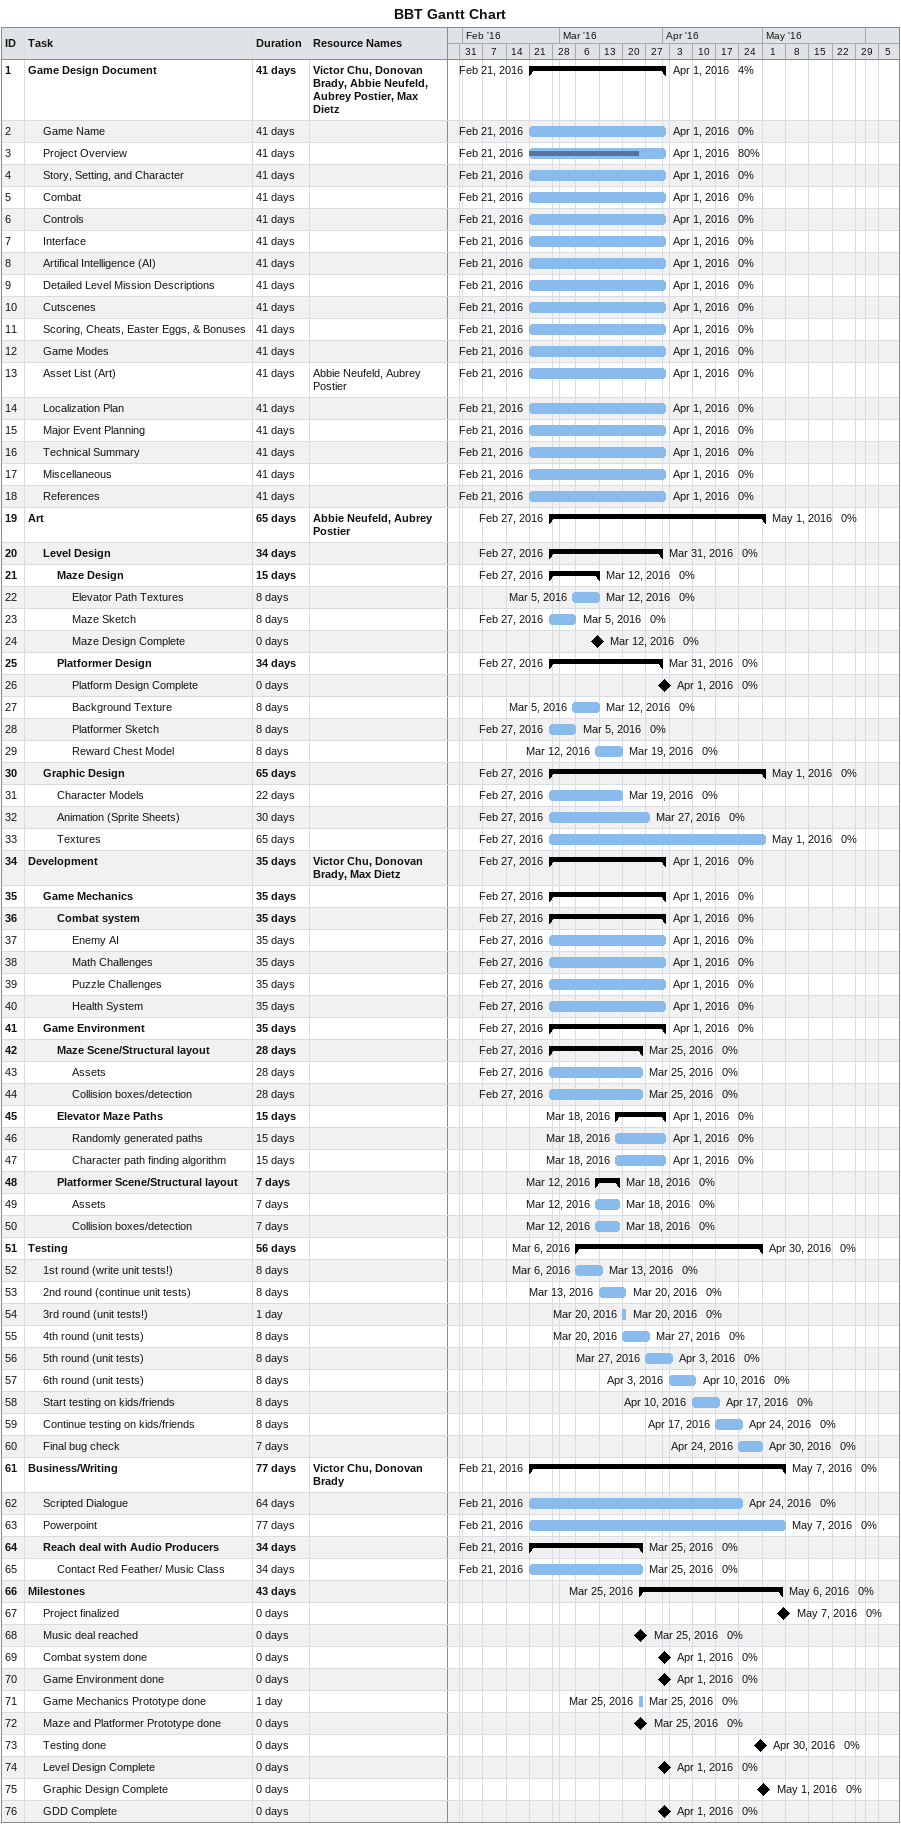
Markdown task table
BBT Gantt Chart

| ID | Level | Task | Duration | Start | Finish | Resources | % complete |
|---|---|---|---|---|---|---|---|
| 1 | 1 | **Game Design Document** | 41d | 2016-02-21 | 2016-04-01 | Victor Chu, Donovan Brady, Abbie Neufeld, Aubrey Postier, Max Dietz | 4 |
| 2 | 2 | Game Name | 41d | 2016-02-21 | 2016-04-01 |  | 0 |
| 3 | 2 | Project Overview | 41d | 2016-02-21 | 2016-04-01 |  | 80 |
| 4 | 2 | Story, Setting, and Character | 41d | 2016-02-21 | 2016-04-01 |  | 0 |
| 5 | 2 | Combat | 41d | 2016-02-21 | 2016-04-01 |  | 0 |
| 6 | 2 | Controls | 41d | 2016-02-21 | 2016-04-01 |  | 0 |
| 7 | 2 | Interface | 41d | 2016-02-21 | 2016-04-01 |  | 0 |
| 8 | 2 | Artifical Intelligence (AI) | 41d | 2016-02-21 | 2016-04-01 |  | 0 |
| 9 | 2 | Detailed Level Mission Descriptions | 41d | 2016-02-21 | 2016-04-01 |  | 0 |
| 10 | 2 | Cutscenes | 41d | 2016-02-21 | 2016-04-01 |  | 0 |
| 11 | 2 | Scoring, Cheats, Easter Eggs, & Bonuses | 41d | 2016-02-21 | 2016-04-01 |  | 0 |
| 12 | 2 | Game Modes | 41d | 2016-02-21 | 2016-04-01 |  | 0 |
| 13 | 2 | Asset List (Art) | 41d | 2016-02-21 | 2016-04-01 | Abbie Neufeld, Aubrey Postier | 0 |
| 14 | 2 | Localization Plan | 41d | 2016-02-21 | 2016-04-01 |  | 0 |
| 15 | 2 | Major Event Planning | 41d | 2016-02-21 | 2016-04-01 |  | 0 |
| 16 | 2 | Technical Summary | 41d | 2016-02-21 | 2016-04-01 |  | 0 |
| 17 | 2 | Miscellaneous | 41d | 2016-02-21 | 2016-04-01 |  | 0 |
| 18 | 2 | References | 41d | 2016-02-21 | 2016-04-01 |  | 0 |
| 19 | 1 | **Art** | 65d | 2016-02-27 | 2016-05-01 | Abbie Neufeld, Aubrey Postier | 0 |
| 20 | 2 | **Level Design** | 34d | 2016-02-27 | 2016-03-31 |  | 0 |
| 21 | 3 | **Maze Design** | 15d | 2016-02-27 | 2016-03-12 |  | 0 |
| 22 | 4 | Elevator Path Textures | 8d | 2016-03-05 | 2016-03-12 |  | 0 |
| 23 | 4 | Maze Sketch | 8d | 2016-02-27 | 2016-03-05 |  | 0 |
| 24 | 4 | Maze Design Complete | 0d | 2016-03-12 | 2016-03-12 |  | 0 |
| 25 | 3 | **Platformer Design** | 34d | 2016-02-27 | 2016-03-31 |  | 0 |
| 26 | 4 | Platform Design Complete | 0d | 2016-04-01 | 2016-04-01 |  | 0 |
| 27 | 4 | Background Texture | 8d | 2016-03-05 | 2016-03-12 |  | 0 |
| 28 | 4 | Platformer Sketch | 8d | 2016-02-27 | 2016-03-05 |  | 0 |
| 29 | 4 | Reward Chest Model | 8d | 2016-03-12 | 2016-03-19 |  | 0 |
| 30 | 2 | **Graphic Design** | 65d | 2016-02-27 | 2016-05-01 |  | 0 |
| 31 | 3 | Character Models | 22d | 2016-02-27 | 2016-03-19 |  | 0 |
| 32 | 3 | Animation (Sprite Sheets) | 30d | 2016-02-27 | 2016-03-27 |  | 0 |
| 33 | 3 | Textures | 65d | 2016-02-27 | 2016-05-01 |  | 0 |
| 34 | 1 | **Development** | 35d | 2016-02-27 | 2016-04-01 | Victor Chu, Donovan Brady, Max Dietz | 0 |
| 35 | 2 | **Game Mechanics** | 35d | 2016-02-27 | 2016-04-01 |  | 0 |
| 36 | 3 | **Combat system** | 35d | 2016-02-27 | 2016-04-01 |  | 0 |
| 37 | 4 | Enemy AI | 35d | 2016-02-27 | 2016-04-01 |  | 0 |
| 38 | 4 | Math Challenges | 35d | 2016-02-27 | 2016-04-01 |  | 0 |
| 39 | 4 | Puzzle Challenges | 35d | 2016-02-27 | 2016-04-01 |  | 0 |
| 40 | 4 | Health System | 35d | 2016-02-27 | 2016-04-01 |  | 0 |
| 41 | 2 | **Game Environment** | 35d | 2016-02-27 | 2016-04-01 |  | 0 |
| 42 | 3 | **Maze Scene/Structural layout** | 28d | 2016-02-27 | 2016-03-25 |  | 0 |
| 43 | 4 | Assets | 28d | 2016-02-27 | 2016-03-25 |  | 0 |
| 44 | 4 | Collision boxes/detection | 28d | 2016-02-27 | 2016-03-25 |  | 0 |
| 45 | 3 | **Elevator Maze Paths** | 15d | 2016-03-18 | 2016-04-01 |  | 0 |
| 46 | 4 | Randomly generated paths | 15d | 2016-03-18 | 2016-04-01 |  | 0 |
| 47 | 4 | Character path finding algorithm | 15d | 2016-03-18 | 2016-04-01 |  | 0 |
| 48 | 3 | **Platformer Scene/Structural layout** | 7d | 2016-03-12 | 2016-03-18 |  | 0 |
| 49 | 4 | Assets | 7d | 2016-03-12 | 2016-03-18 |  | 0 |
| 50 | 4 | Collision boxes/detection | 7d | 2016-03-12 | 2016-03-18 |  | 0 |
| 51 | 1 | **Testing** | 56d | 2016-03-06 | 2016-04-30 |  | 0 |
| 52 | 2 | 1st round (write unit tests!) | 8d | 2016-03-06 | 2016-03-13 |  | 0 |
| 53 | 2 | 2nd round (continue unit tests) | 8d | 2016-03-13 | 2016-03-20 |  | 0 |
| 54 | 2 | 3rd round (unit tests!) | 1d | 2016-03-20 | 2016-03-20 |  | 0 |
| 55 | 2 | 4th round (unit tests) | 8d | 2016-03-20 | 2016-03-27 |  | 0 |
| 56 | 2 | 5th round (unit tests) | 8d | 2016-03-27 | 2016-04-03 |  | 0 |
| 57 | 2 | 6th round (unit tests) | 8d | 2016-04-03 | 2016-04-10 |  | 0 |
| 58 | 2 | Start testing on kids/friends | 8d | 2016-04-10 | 2016-04-17 |  | 0 |
| 59 | 2 | Continue testing on kids/friends | 8d | 2016-04-17 | 2016-04-24 |  | 0 |
| 60 | 2 | Final bug check | 7d | 2016-04-24 | 2016-04-30 |  | 0 |
| 61 | 1 | **Business/Writing** | 77d | 2016-02-21 | 2016-05-07 | Victor Chu, Donovan Brady | 0 |
| 62 | 2 | Scripted Dialogue | 64d | 2016-02-21 | 2016-04-24 |  | 0 |
| 63 | 2 | Powerpoint | 77d | 2016-02-21 | 2016-05-07 |  | 0 |
| 64 | 2 | **Reach deal with Audio Producers** | 34d | 2016-02-21 | 2016-03-25 |  | 0 |
| 65 | 3 | Contact Red Feather/ Music Class | 34d | 2016-02-21 | 2016-03-25 |  | 0 |
| 66 | 1 | **Milestones** | 43d | 2016-03-25 | 2016-05-06 |  | 0 |
| 67 | 2 | Project finalized | 0d | 2016-05-07 | 2016-05-07 |  | 0 |
| 68 | 2 | Music deal reached | 0d | 2016-03-25 | 2016-03-25 |  | 0 |
| 69 | 2 | Combat system done | 0d | 2016-04-01 | 2016-04-01 |  | 0 |
| 70 | 2 | Game Environment done | 0d | 2016-04-01 | 2016-04-01 |  | 0 |
| 71 | 2 | Game Mechanics Prototype done | 1d | 2016-03-25 | 2016-03-25 |  | 0 |
| 72 | 2 | Maze and Platformer Prototype done | 0d | 2016-03-25 | 2016-03-25 |  | 0 |
| 73 | 2 | Testing done | 0d | 2016-04-30 | 2016-04-30 |  | 0 |
| 74 | 2 | Level Design Complete | 0d | 2016-04-01 | 2016-04-01 |  | 0 |
| 75 | 2 | Graphic Design Complete | 0d | 2016-05-01 | 2016-05-01 |  | 0 |
| 76 | 2 | GDD Complete | 0d | 2016-04-01 | 2016-04-01 |  | 0 |
